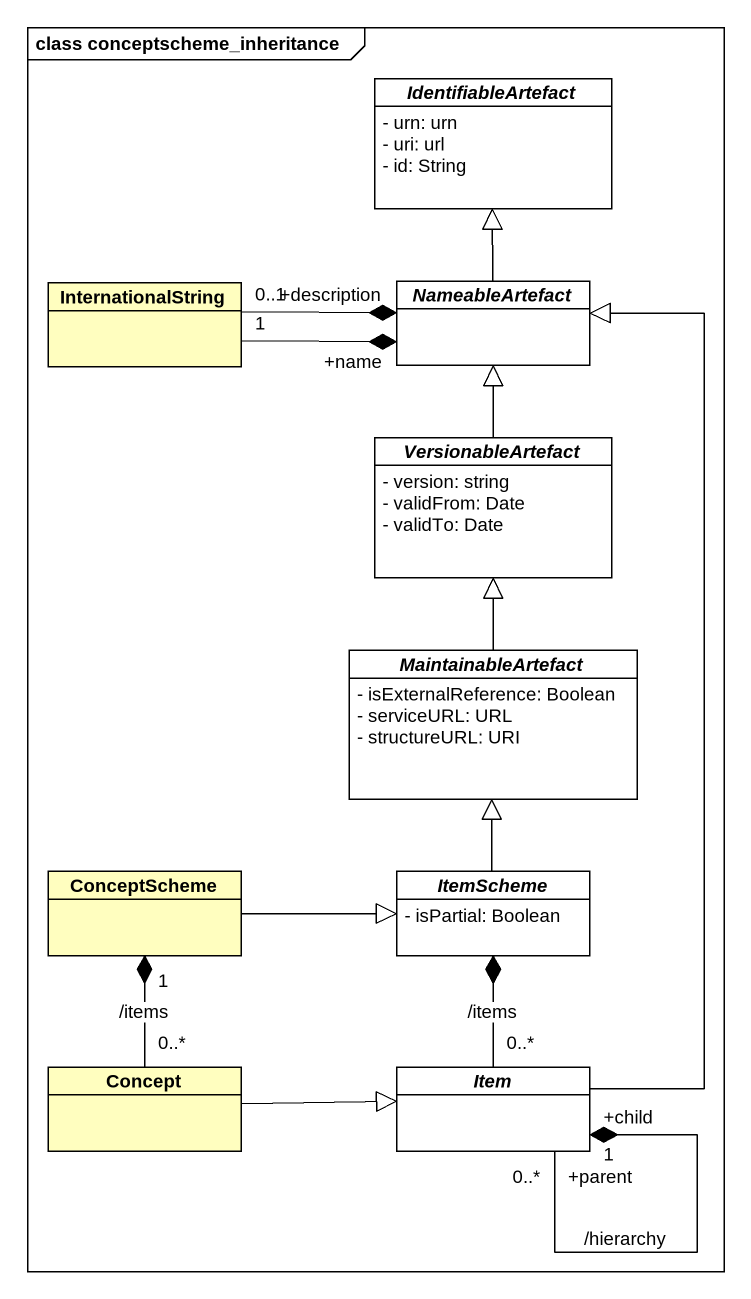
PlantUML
@startuml
mainframe class conceptscheme_inheritance
hide circle
hide empty members
skinparam classAttributeIconSize 0
abstract class IdentifiableArtefact #FFFFFF {
  - urn: urn
  - uri: url
  - id: String
}
class InternationalString #FFFEBF
abstract class NameableArtefact #FFFFFF
abstract class VersionableArtefact #FFFFFF {
  - version: string
  - validFrom: Date
  - validTo: Date
}
abstract class MaintainableArtefact #FFFFFF {
  - isExternalReference: Boolean
  - serviceURL: URL
  - structureURL: URI
}
class ConceptScheme #FFFEBF
abstract class ItemScheme #FFFFFF {
  - isPartial: Boolean
}
class Concept #FFFEBF
abstract class Item #FFFFFF
InternationalString "1" -right-* "+name" NameableArtefact
InternationalString "0..1" -right-* "+description" NameableArtefact
NameableArtefact -up-|> IdentifiableArtefact
VersionableArtefact -up-|> NameableArtefact
MaintainableArtefact -up-|> VersionableArtefact
ConceptScheme -right-|> ItemScheme
ItemScheme -up-|> MaintainableArtefact
Concept "0..*" -up-* "1" ConceptScheme : /items
Concept -right-|> Item
Item -up-|> NameableArtefact
Item "0..*" -up-* ItemScheme : /items
Item "+parent\n0..*" --* "+child\n1" Item : /hierarchy
@enduml
